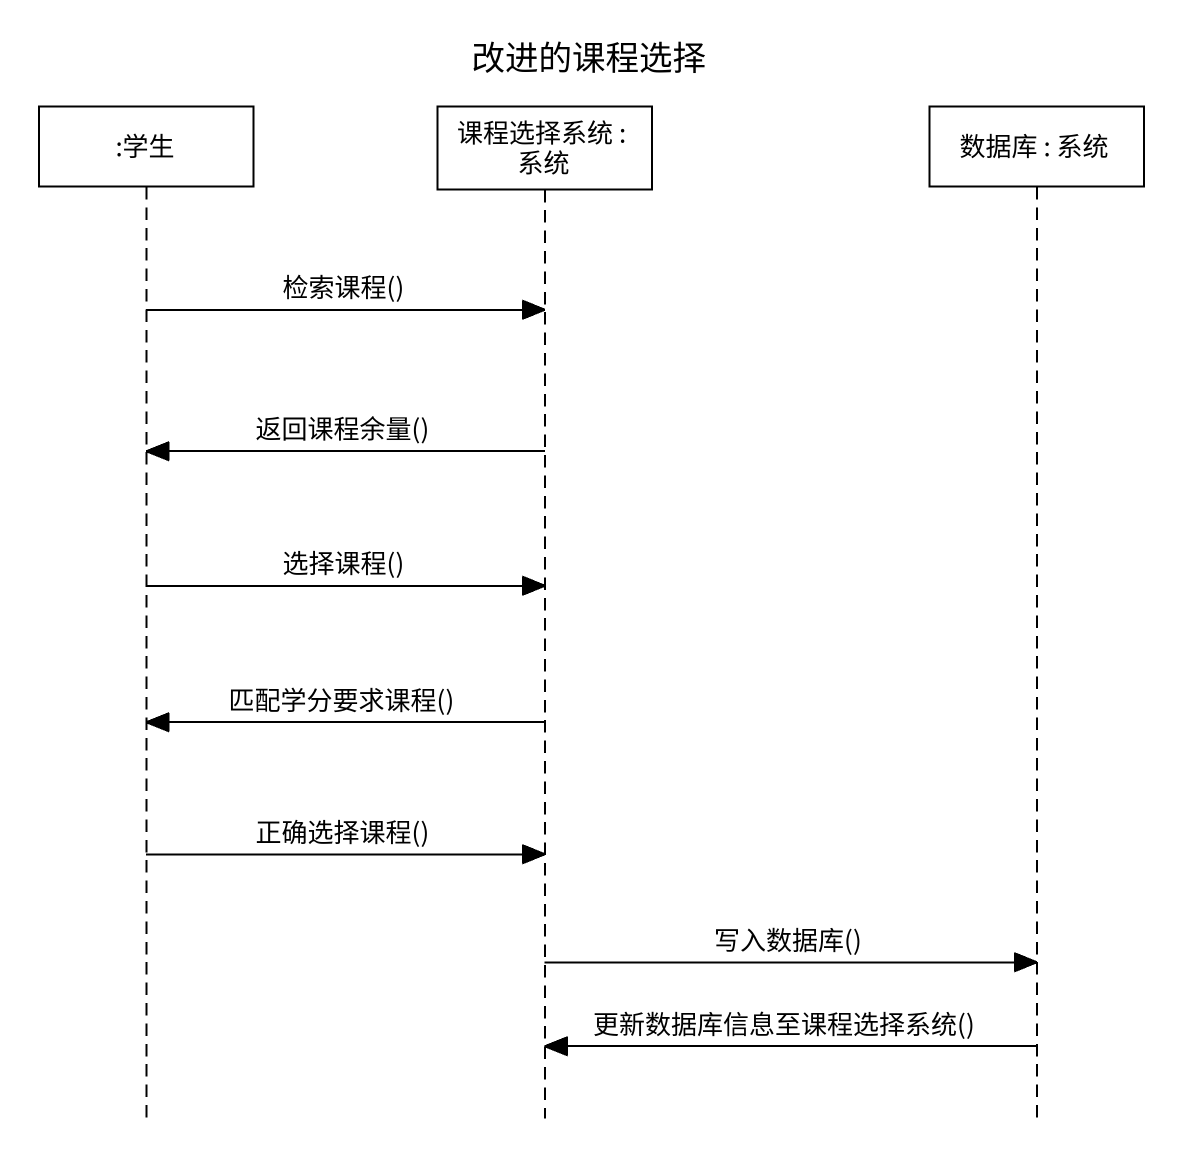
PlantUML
@startuml
title 改进的课程选择
hide footbox
participant ":学生" as 学生
participant "课程选择系统 : 系统" as 课程选择系统
participant "数据库 : 系统" as 数据库

学生 -> 课程选择系统 : 检索课程()
课程选择系统 -> 学生 : 返回课程余量()
学生 -> 课程选择系统 : 选择课程()
课程选择系统 -> 学生 : 匹配学分要求课程()
学生 -> 课程选择系统 : 正确选择课程()
课程选择系统 -> 数据库 : 写入数据库()
数据库 -> 课程选择系统 : 更新数据库信息至课程选择系统()
@enduml
